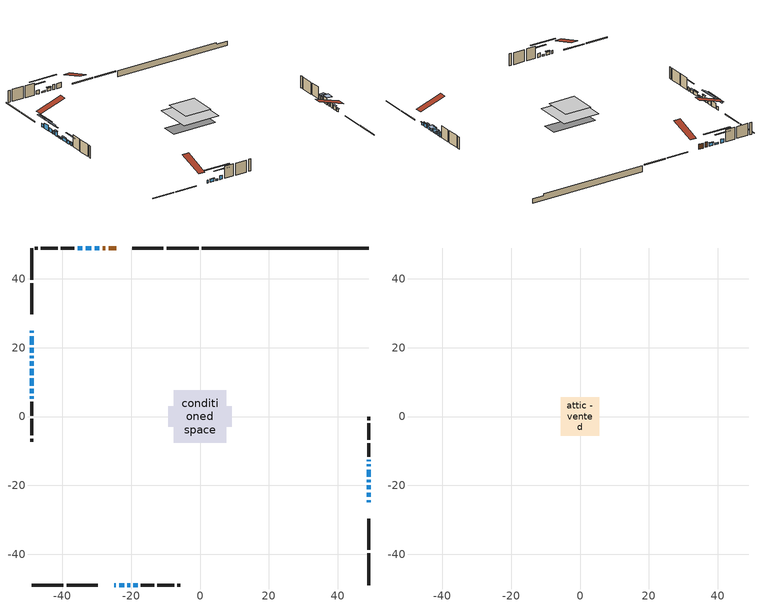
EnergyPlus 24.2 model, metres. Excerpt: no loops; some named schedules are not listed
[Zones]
conditioned space
 floor adiabatic (AdiabaticFloorConstruction): -7.69,-7.69 -7.69,7.69 7.69,7.69 7.69,-7.69 z3.05
 floor foundation (Slab1 construction): -9.16,-2.96 -9.16,2.96 9.16,2.96 9.16,-2.96 z-1.83
 wall outside (RimJoist1 construction): -0.41,48.98 -9.69,48.98 / -48.98,-48.98 -39.7,-48.98 / -48.98,48.98 -48.98,39.7 / 48.98,-48.98 48.98,-39.7 z0.61:0.91
 wall outside (RimJoist2 construction): -10.62,48.98 -19.71,48.98 / -38.77,-48.98 -29.69,-48.98 / -48.98,38.77 -48.98,29.69 / 48.98,-38.77 48.98,-29.69 z0.61:0.91
 wall outside (AdiabaticWallConstruction 1): -24.4,48.98 -26.56,48.98 / -27.48,48.98 -28.32,48.98 z0.61:2.64
 wall outside (AdiabaticWallConstruction): -24.99,-48.98 -24.43,-48.98 / -48.98,17.63 -48.98,16.92 / -23.5,-48.98 -22.08,-48.98 z0.61:1.83; -48.98,24.99 -48.98,24.28 / -29.24,48.98 -30.64,48.98 z0.61:1.88; -48.98,23.35 -48.98,20.91 z0.61:2.72; -48.98,19.99 -48.98,18.56 / -48.98,11.06 -48.98,8.93 / -34.17,48.98 -35.57,48.98 / -48.98,5.88 -48.98,5.17 z0.61:2.11; 48.98,-24.99 48.98,-24.28 z0.61:1.63; 48.98,-23.35 48.98,-22.13 z0.61:2.13; 48.98,-21.21 48.98,-19.98 / 48.98,-14.51 48.98,-13.9 z0.61:2.64; 48.98,-19.06 48.98,-18.45 z0.61:1.53; 48.98,-17.52 48.98,-15.44 z0.61:3.13; -48.98,15.99 -48.98,14.77 z0.61:2.59; -48.98,13.85 -48.98,11.99 z0.61:1.07; -48.98,8 -48.98,6.8 z0.61:1.81; -31.57,48.98 -33.25,48.98 / -21.15,-48.98 -20.31,-48.98 z0.61:1.17; 48.98,-12.97 48.98,-12.61 z0.61:2.39; -19.38,-48.98 -18.16,-48.98 z0.61:2.21
 wall outside (Wall1 construction): -36.5,48.98 -40.45,48.98 / -17.23,-48.98 -13.29,-48.98 / -48.98,4.24 -48.98,0.29 / 48.98,-11.68 48.98,-7.74 z0.61:5.49
 wall outside (Wall2 construction): -41.38,48.98 -46.23,48.98 / -12.36,-48.98 -7.51,-48.98 / -48.98,-0.64 -48.98,-5.49 / 48.98,-6.81 48.98,-1.96 z0.61:5.49
 wall outside (Wall3 construction): -47.15,48.98 -48.05,48.98 / -6.58,-48.98 -5.68,-48.98 / -48.98,-6.42 -48.98,-7.31 / 48.98,-1.03 48.98,-0.13 z0.61:5.49
 wall foundation (FoundationWall1 construction): 0.52,48.98,-1.83 0.52,48.98,0.61 44.13,48.98,0.61 44.13,48.98,-0.03 48.98,48.98,-0.03 48.98,48.98,-1.83
 window (WindowConstruction 20): -24.99,-48.98 -24.43,-48.98 z0.61:1.83
 window (WindowConstruction 6): -48.98,24.99 -48.98,24.28 z0.61:1.88
 window (WindowConstruction 7): -48.98,23.35 -48.98,20.91 z0.61:2.72
 window (WindowConstruction 8): -48.98,19.99 -48.98,18.56 z0.61:2.11
 window (WindowConstruction 9): -48.98,17.63 -48.98,16.92 z0.61:1.83
 window (WindowConstruction 10): 48.98,-24.99 48.98,-24.28 z0.61:1.62
 window (WindowConstruction 11): 48.98,-23.35 48.98,-22.13 z0.61:2.13
 window (WindowConstruction 12): 48.98,-21.2 48.98,-19.99 z0.61:2.64
 window (WindowConstruction 13): 48.98,-19.06 48.98,-18.45 z0.61:1.52
 window (WindowConstruction 14): -29.24,48.98 -30.64,48.98 z0.61:1.88
 window (WindowConstruction 15): -23.5,-48.98 -22.08,-48.98 z0.61:1.83
 window (WindowConstruction): 48.98,-17.52 48.98,-15.44 z0.61:3.12
 window (WindowConstruction 16): -48.98,15.99 -48.98,14.77 z0.61:2.59
 window (WindowConstruction 17): -48.98,13.85 -48.98,11.99 z0.61:1.07
 window (WindowConstruction 18): -48.98,11.06 -48.98,8.93 z0.61:2.11
 window (WindowConstruction 19): -48.98,8 -48.98,6.81 z0.61:1.8
 window (WindowConstruction 21): -31.57,48.98 -33.25,48.98 z0.61:1.17
 window (WindowConstruction 22): -21.15,-48.98 -20.31,-48.98 z0.61:1.17
 window (WindowConstruction 1): 48.98,-14.51 48.98,-13.9 z0.61:2.64
 window (WindowConstruction 2): 48.98,-12.97 48.98,-12.61 z0.61:2.39
 window (WindowConstruction 3): -34.17,48.98 -35.57,48.98 z0.61:2.11
 window (WindowConstruction 4): -19.38,-48.98 -18.16,-48.98 z0.61:2.21
 window (WindowConstruction 5): -48.98,5.88 -48.98,5.17 z0.61:2.11
 door (Door): -24.4,48.98 -26.56,48.98 z0.61:2.64
 door (Door 1): -27.48,48.98 -28.32,48.98 z0.61:2.64
 ceiling adiabatic (AdiabaticFloorConstruction): 7.69,-7.69 7.69,7.69 -7.69,7.69 -7.69,-7.69 z3.05
attic - vented
 floor to conditioned space (Floor1 construction Reversed): -5.53,-5.53 -5.53,5.53 5.53,5.53 5.53,-5.53 z5.49
 roof outside (Roof1 construction): -23.47,48.98,5.49 -23.47,38.22,9.07 -20.63,38.22,9.07 -20.63,48.98,5.49; -25.92,-48.98,5.49 -25.92,-38.22,9.07 -28.76,-38.22,9.07 -28.76,-48.98,5.49; -48.98,25.92,5.49 -38.22,25.92,9.07 -38.22,28.76,9.07 -48.98,28.76,5.49; 48.98,-25.92,5.49 38.22,-25.92,9.07 38.22,-28.76,9.07 48.98,-28.76,5.49
shading: -48.98,21.64 -48.98,27.63 -49.39,27.63 -49.39,21.64 z4.52; -48.98,18.27 -48.98,25.99 -49.39,25.99 -49.39,18.27 z5.36; -48.98,15.92 -48.98,22.63 -49.39,22.63 -49.39,15.92 z4.75; -48.98,14.28 -48.98,20.27 -49.39,20.27 -49.39,14.28 z4.47; 48.98,-24.08 48.98,-25.19 49.39,-25.19 49.39,-24.08 z1.83; 48.98,-21.93 48.98,-23.55 49.39,-23.55 49.39,-21.93 z2.34; 48.98,-19.78 48.98,-21.41 49.39,-21.41 49.39,-19.78 z2.84; 48.98,-18.25 48.98,-19.26 49.39,-19.26 49.39,-18.25 z1.73; -30.84,48.98 -29.04,48.98 -29.04,49.39 -30.84,49.39 z2.08; -21.88,-48.98 -23.7,-48.98 -23.7,-49.39 -21.88,-49.39 z2.03; 48.98,-15.14 48.98,-17.82 51.11,-17.82 51.11,-15.14 z3.42; -48.98,14.57 -48.98,16.19 -49.39,16.19 -49.39,14.57 z2.79; -48.98,11.79 -48.98,14.05 -49.39,14.05 -49.39,11.79 z1.27; -48.98,8.73 -48.98,11.26 -49.39,11.26 -49.39,8.73 z2.31; -48.98,6.6 -48.98,8.2 -49.39,8.2 -49.39,6.6 z2.01; -38.33,48.98 -26.49,48.98 -26.49,49.39 -38.33,49.39 z6.25; -15.23,-48.98 -26.23,-48.98 -26.23,-49.39 -15.23,-49.39 z6.25; 48.98,-13.6 48.98,-14.81 51.11,-14.81 51.11,-13.6 z2.94; 48.98,-12.31 48.98,-13.27 51.11,-13.27 51.11,-12.31 z2.69; -38.21,48.98 -31.54,48.98 -31.54,49.39 -38.21,49.39 z4.75; -15.52,-48.98 -22.02,-48.98 -22.02,-49.39 -15.52,-49.39 z4.85; -48.98,2.53 -48.98,8.52 -49.39,8.52 -49.39,2.53 z4.75
[Building]
Building 1: Terrain=Suburbs
[Site:Location]
London AP_ON: Latitude {deg}=43.03; Longitude {deg}=-81.15; Time Zone {hr}=-5; Elevation {m}=278; Keep Site Location Information=Yes
[Site:GroundTemperature:Shallow]
3.98693, 1.93205, 1.76749, 2.74264, 6.6573, 10.5537, 13.9317, 16.0716, 16.2534, 14.513, 11.2211, 7.44421
[Site:WaterMainsTemperature]
Calculation Method=Schedule; Temperature Schedule=mains temperature schedule
[Material] Roughness=Rough; Thermal Absorptance=0.9
Name | Thickness {m} | Conductivity {W/m-K} | Density {kg/m3} | Specific Heat {J/kg-K} | Solar Absorptance | Visible Absorptance
asphalt or fiberglass shingles | 0.00635 | 0.162714 | 1121.4 | 1465.45 | 0.84 | 0.84
ceiling loosefill ins | 0.254 | 0.0480833 | 16.02 | 1046.75 | 0.7 | 0.7
ceiling stud and cavity | 0.1397 | 0.151118 | 65.682 | 1177.47 | 0.7 | 0.7
concrete 4.0 in. | 0.1016 | 1.803125 | 2242.8 | 837.4 | 0.7 | 0.7
concrete 8.0 in. | 0.2032 | 1.803125 | 2242.8 | 837.4 | 0.7 | 0.7
door material | 0.04445 | 0.053851 | 512.64 | 1214.23 | 0.7 | 0.7
exterior vertical ins | 0.0460229 | 0.029427 | 32.04 | 1214.23 | 0.7 | 0.7
floor covering | 0.0127 | 0.0433444 | 54.468 | 1339.84 | 0.6 | 0.6
floor rigid ins; wall rigid ins 1 | 0.512978 | 0.029427 | 32.04 | 1214.23 | 0.7 | 0.7
floor stud and cavity | 0.1397 | 1.75129 | 37.0049 | 1207.88 | 0.7 | 0.7
furniture material conditioned space 1 | 0.1524 | 0.115458 | 640.8 | 1214.23 | 0.6 | 0.6
gypsum board | 0.0127 | 0.160291 | 801 | 837.4 | 0.6 | 0.6
gypsum board 1 | 0.0127 | 0.160291 | 801 | 837.4 | 0.7 | 0.7
osb sheathing 0.5 in. | 0.0127 | 0.115458 | 512.64 | 1214.23 | 0.7 | 0.7
osb sheathing 0.75 in. | 0.01905 | 0.115458 | 512.64 | 1214.23 | 0.7 | 0.7
osb sheathing 2.0 in. | 0.0508 | 0.115458 | 512.64 | 1214.23 | 0.7 | 0.7
rim joist rigid ins; wall rigid ins | 0.051816 | 0.029427 | 32.04 | 1214.23 | 0.7 | 0.7
rim joist stud and cavity | 0.0508 | 0.0405436 | 125.044 | 1163.47 | 0.6 | 0.6
rim joist stud and cavity 1 | 0.0508 | 0.0332151 | 125.044 | 1163.47 | 0.6 | 0.6
slab rigid ins | 0.00025908 | 0.029427 | 32.04 | 1214.23 | 0.7 | 0.7
wall stud and cavity | 0.1397 | 0.158996 | 139.0536 | 1170.24 | 0.7 | 0.7
wall stud and cavity 1 | 0.1397 | 0.209339 | 139.0536 | 1170.24 | 0.7 | 0.7
wall stud and cavity 2 | 0.1397 | 0.372494 | 139.0536 | 1170.24 | 0.7 | 0.7
wall stud and cavity 3 | 0.0889 | 0.380278 | 52.3479 | 1209.89 | 0.7 | 0.7
wall stud and cavity 4 | 0.0889 | 0.391764 | 83.0341 | 1211.67 | 0.7 | 0.7
wood siding | 0.0254 | 0.102417 | 544.68 | 1172.36 | 0.84 | 0.84
wood siding 1; wood siding 2; wood siding 3 | 0.0254 | 0.102417 | 544.68 | 1172.36 | 0.7 | 0.7
[WindowMaterial:SimpleGlazingSystem]
Name | U-Factor {W/m2-K} | Solar Heat Gain Coefficient
WindowMaterial | 2.342175 | 0.66
WindowMaterial 1 | 3.06271 | 0.54
WindowMaterial 10 | 2.52557 | 0.58
WindowMaterial 11 | 2.418828 | 0.63
WindowMaterial 12 | 2.39952 | 0.64
WindowMaterial 13 | 2.56248 | 0.57
WindowMaterial 14 | 2.42223 | 0.63
WindowMaterial 15 | 2.424506 | 0.63
WindowMaterial 16 | 2.50797 | 0.6
WindowMaterial 17 | 2.58179 | 0.56
WindowMaterial 18 | 2.376243 | 0.65
WindowMaterial 19 | 2.44324 | 0.62
WindowMaterial 2 | 3.03319 | 0.57
WindowMaterial 20 | 2.963916 | 0.62
WindowMaterial 21 | 2.58803 | 0.56
WindowMaterial 3 | 2.407472 | 0.64
WindowMaterial 4 | 2.51876 | 0.59
WindowMaterial 5 | 2.49378 | 0.6
WindowMaterial 6 | 2.5057 | 0.59
WindowMaterial 7 | 2.34331 | 0.66
WindowMaterial 8 | 2.40577 | 0.64
WindowMaterial 9 | 2.50911 | 0.59
[Construction]
AdiabaticFloorConstruction: floor stud and cavity, floor rigid ins, osb sheathing 0.75 in., floor covering
AdiabaticWallConstruction: wood siding 2, wall rigid ins 1, wall stud and cavity 3, gypsum board
AdiabaticWallConstruction 1: wood siding 3, wall rigid ins 1, wall stud and cavity 3, gypsum board
Door; Door 1: door material
Floor1 construction Reversed: gypsum board, ceiling stud and cavity, ceiling loosefill ins
FoundationWall1 construction: concrete 8.0 in., gypsum board 1
furniture construction conditioned space 1: furniture material conditioned space 1
PartitionWallConstruction: gypsum board, wall stud and cavity 4, gypsum board
RimJoist1 construction: wood siding 1, rim joist rigid ins, osb sheathing 2.0 in., rim joist stud and cavity
RimJoist2 construction: wood siding 1, osb sheathing 2.0 in., rim joist stud and cavity 1
Roof1 construction: asphalt or fiberglass shingles
Slab1 construction: slab rigid ins, concrete 4.0 in.
Wall1 construction: wood siding, wall rigid ins, osb sheathing 0.5 in., wall stud and cavity, gypsum board
Wall2 construction: wood siding, wall rigid ins, osb sheathing 0.5 in., wall stud and cavity 1, gypsum board
Wall3 construction: wood siding, wall rigid ins, osb sheathing 0.5 in., wall stud and cavity 2, gypsum board
WindowConstruction: WindowMaterial
WindowConstruction 1: WindowMaterial 1
WindowConstruction 10: WindowMaterial 10
WindowConstruction 11: WindowMaterial 11
WindowConstruction 12: WindowMaterial 12
WindowConstruction 13: WindowMaterial 13
WindowConstruction 14: WindowMaterial 14
WindowConstruction 15: WindowMaterial 15
WindowConstruction 16: WindowMaterial 16
WindowConstruction 17: WindowMaterial 17
WindowConstruction 18: WindowMaterial 18
WindowConstruction 19: WindowMaterial 19
WindowConstruction 2: WindowMaterial 2
WindowConstruction 20: WindowMaterial 20
WindowConstruction 21; WindowConstruction 22: WindowMaterial 21
WindowConstruction 3: WindowMaterial 3
WindowConstruction 4: WindowMaterial 4
WindowConstruction 5: WindowMaterial 5
WindowConstruction 6: WindowMaterial 6
WindowConstruction 7: WindowMaterial 7
WindowConstruction 8: WindowMaterial 8
WindowConstruction 9: WindowMaterial 9
[Zone] Multiplier=1; Part of Total Floor Area=Yes
Name | Volume {m3}
attic - vented | 71.1261
conditioned space | 892.4
[Space]
Name | Zone | Volume {m3}
attic - vented 1 | attic - vented | 71.1261
conditioned space 1 | conditioned space | 892.4
[ZoneInfiltration:EffectiveLeakageArea]
infil attic - vented 1: Zone or Space=attic - vented 1; Schedule=Always On Discrete; Effective Air Leakage Area {cm2}=5328.87; Stack Coefficient=0.000249492; Wind Coefficient=1.06721e-05
[ZoneMixing]
whole house fan mix: Zone or Space=attic - vented; Schedule=Always On Continuous; Design Flow Rate Calculation Method=Flow/Zone; Design Flow Rate {m3/s}=0; Source Zone or Space=conditioned space
[SurfaceProperty:ExposedFoundationPerimeter]
Slab1: Exposed Perimeter Calculation Method=TotalExposedPerimeter; Total Exposed Perimeter {m}=48.463
[InternalMass] Zone or ZoneList=conditioned space; Space or SpaceList=conditioned space 1
Name | Construction | Surface Area {m2}
furniture mass conditioned space 1 | furniture construction conditioned space 1 | 138.004
partition wall mass | PartitionWallConstruction | 345.01
[Lights]
interior lighting: Zone or ZoneList or Space or SpaceList=conditioned space 1; Schedule=interior lighting schedule; Design Level Calculation Method=LightingLevel; Lighting Level {W}=343.2; Return Air Fraction=0; Fraction Radiant=0.6; Fraction Visible=0.2; Fraction Replaceable=1
[People]
occupants: Zone or ZoneList or Space or SpaceList=conditioned space 1; Number of People Schedule=occupants schedule; Number of People Calculation Method=People; Number of People=3; Fraction Radiant=0.314171; Sensible Heat Fraction=0.56303; Activity Level Schedule=occupants activity schedule; Carbon Dioxide Generation Rate {m3/s-W}=0; Enable ASHRAE 55 Comfort Warnings=No; Mean Radiant Temperature Calculation Type=EnclosureAveraged
[ElectricEquipment] Zone or ZoneList or Space or SpaceList=conditioned space 1; Design Level Calculation Method=EquipmentLevel
Name | Schedule | Design Level {W} | Fraction Latent | Fraction Radiant | Fraction Lost
clothes dryer | clothes dryer schedule | 140.772 | 0.015 | 0.081 | 0.85
clothes washer | clothes washer schedule | 32.1985 | 0.03 | 0.162 | 0.7
cooking range | cooking range schedule | 215.147 | 0.08 | 0.432 | 0.2
dishwasher | dishwasher schedule | 66.8632 | 0.3 | 0.18 | 0.4
fridge | fridge schedule | 72.9452 | 0 | 0.6 | 0
mech vent bath fan 0 | mech vent bath fan 0 schedule | 43 | 0 | 0 | 1
mech vent bath fan 1 | mech vent bath fan 1 schedule | 43 | 0 | 0 | 1
mech vent house fan | mech vent house fan schedule | 19.9167 | 0 | 0 | 0.5
mech vent house fan cfis | mech vent house fan cfis schedule | 0 | 0 | 0 | 0
mech vent range fan 0 | mech vent range fan 0 schedule | 43 | 0 | 0 | 1
misc plug loads | misc plug loads schedule | 494.7 | 0.045 | 0.513 | 0.1
whole house fan | Always On Discrete | 0 | 0 | 0 | 1
[OtherEquipment] Zone or ZoneList or Space or SpaceList=conditioned space 1; Design Level Calculation Method=EquipmentLevel
Name | Fuel Type | Schedule | Design Level {W} | Fraction Latent | Fraction Radiant | Fraction Lost
clothes dryer 1 | Electricity | clothes dryer schedule | 0 | 0.015 | 0.081 | 0.85
cooking range 1 | Electricity | cooking range schedule | 0 | 0.08 | 0.432 | 0.2
general water use latent | None | general water use schedule | 62.594 | 1 | 0 | 0
general water use sensible | None | general water use schedule | -61.6891 | 0 | 0.6 | 0
mech vent house fan latent load | None | Always On Discrete | 0 | 1 | 0 | 0
mech vent house fan sensible load | None | Always On Discrete | 0 | 0 | 0 | 0
water heater energy adjustment1 | NaturalGas | Always On Discrete | 0.01 | 0 | 0 | 1
[ZoneInfiltration:DesignFlowRate] Zone or ZoneList or Space or SpaceList=conditioned space 1; Schedule=Always On Discrete; Design Flow Rate Calculation Method=Flow/Zone; Design Flow Rate {m3/s}=0
infil flow; natural vent flow; whole house fan flow
[Foundation:Kiva]
Foundation Kiva 1: Initial Indoor Air Temperature {C}=18; Wall Height Above Grade {m}=0.609996; Wall Depth Below Slab {m}=0.2032; Custom Block Material Name 1=exterior vertical ins; Custom Block Depth 1 {m}=2.43998; Custom Block X Position 1 {m}=0.2159; Custom Block Z Position 1 {m}=0
[Foundation:Kiva:Settings]
Soil Conductivity {W/m-K}=0.849921; Soil Density {kg/m3}=1842.3; Soil Specific Heat {J/kg-K}=418.7; Ground Solar Absorptivity=0.9; Ground Thermal Absorptivity=0.9; Ground Surface Roughness {m}=0.03; Far-Field Width {m}=40; Deep-Ground Boundary Condition=ZeroFlux; Deep-Ground Depth {m}=40; Minimum Cell Dimension {m}=0.2; Maximum Cell Growth Coefficient=3; Simulation Timestep=Timestep
[Exterior:Lights]
exterior lighting: Schedule=exterior lighting schedule; Design Level {W}=75.6
[Schedule:Constant]
Name | Hourly Value
Always On Continuous; mech vent house fan schedule; mech vent house fan cfis schedule; Always On Discrete | 1
occupants activity schedule | 117.228
fridge schedule | 0
[Schedule:Week:Daily]
interior lighting schedule Week Rule - Jan1-Jan27: interior lighting schedule day, interior lighting schedule day, interior lighting schedule day, interior lighting schedule day, interior lighting schedule day, interior lighting schedule day, interior lighting schedule day, interior lighting schedule default day, interior lighting schedule default day, interior lighting schedule default day, interior lighting schedule default day, interior lighting schedule default day
interior lighting schedule Week Rule - Jan28-Feb3: interior lighting schedule day, interior lighting schedule day, interior lighting schedule day, interior lighting schedule day, interior lighting schedule day 1, interior lighting schedule day 1, interior lighting schedule day 1, interior lighting schedule default day, interior lighting schedule default day, interior lighting schedule default day, interior lighting schedule default day, interior lighting schedule default day
interior lighting schedule Week Rule - Feb4-Feb24: interior lighting schedule day 1, interior lighting schedule day 1, interior lighting schedule day 1, interior lighting schedule day 1, interior lighting schedule day 1, interior lighting schedule day 1, interior lighting schedule day 1, interior lighting schedule default day, interior lighting schedule default day, interior lighting schedule default day, interior lighting schedule default day, interior lighting schedule default day
interior lighting schedule Week Rule - Feb25-Mar3: interior lighting schedule day 1, interior lighting schedule day 1, interior lighting schedule day 1, interior lighting schedule day 1, interior lighting schedule day 2, interior lighting schedule day 2, interior lighting schedule day 2, interior lighting schedule default day, interior lighting schedule default day, interior lighting schedule default day, interior lighting schedule default day, interior lighting schedule default day
interior lighting schedule Week Rule - Mar4-Mar31: interior lighting schedule day 2, interior lighting schedule day 2, interior lighting schedule day 2, interior lighting schedule day 2, interior lighting schedule day 2, interior lighting schedule day 2, interior lighting schedule day 2, interior lighting schedule default day, interior lighting schedule default day, interior lighting schedule default day, interior lighting schedule default day, interior lighting schedule default day
interior lighting schedule Week Rule - Apr1-Apr28: interior lighting schedule day 3, interior lighting schedule day 3, interior lighting schedule day 3, interior lighting schedule day 3, interior lighting schedule day 3, interior lighting schedule day 3, interior lighting schedule day 3, interior lighting schedule default day, interior lighting schedule default day, interior lighting schedule default day, interior lighting schedule default day, interior lighting schedule default day
interior lighting schedule Week Rule - Apr29-May5: interior lighting schedule day 3, interior lighting schedule day 3, interior lighting schedule day 4, interior lighting schedule day 4, interior lighting schedule day 4, interior lighting schedule day 4, interior lighting schedule day 4, interior lighting schedule default day, interior lighting schedule default day, interior lighting schedule default day, interior lighting schedule default day, interior lighting schedule default day
interior lighting schedule Week Rule - May6-May26: interior lighting schedule day 4, interior lighting schedule day 4, interior lighting schedule day 4, interior lighting schedule day 4, interior lighting schedule day 4, interior lighting schedule day 4, interior lighting schedule day 4, interior lighting schedule default day, interior lighting schedule default day, interior lighting schedule default day, interior lighting schedule default day, interior lighting schedule default day
interior lighting schedule Week Rule - May27-Jun2: interior lighting schedule day 4, interior lighting schedule day 4, interior lighting schedule day 4, interior lighting schedule day 4, interior lighting schedule day 4, interior lighting schedule day 5, interior lighting schedule day 5, interior lighting schedule default day, interior lighting schedule default day, interior lighting schedule default day, interior lighting schedule default day, interior lighting schedule default day
interior lighting schedule Week Rule - Jun3-Jun30: interior lighting schedule day 5, interior lighting schedule day 5, interior lighting schedule day 5, interior lighting schedule day 5, interior lighting schedule day 5, interior lighting schedule day 5, interior lighting schedule day 5, interior lighting schedule default day, interior lighting schedule default day, interior lighting schedule default day, interior lighting schedule default day, interior lighting schedule default day
interior lighting schedule Week Rule - Jul1-Jul28: interior lighting schedule day 6, interior lighting schedule day 6, interior lighting schedule day 6, interior lighting schedule day 6, interior lighting schedule day 6, interior lighting schedule day 6, interior lighting schedule day 6, interior lighting schedule default day, interior lighting schedule default day, interior lighting schedule default day, interior lighting schedule default day, interior lighting schedule default day
interior lighting schedule Week Rule - Jul29-Aug4: interior lighting schedule day 6, interior lighting schedule day 6, interior lighting schedule day 6, interior lighting schedule day 7, interior lighting schedule day 7, interior lighting schedule day 7, interior lighting schedule day 7, interior lighting schedule default day, interior lighting schedule default day, interior lighting schedule default day, interior lighting schedule default day, interior lighting schedule default day
interior lighting schedule Week Rule - Aug5-Aug25: interior lighting schedule day 7, interior lighting schedule day 7, interior lighting schedule day 7, interior lighting schedule day 7, interior lighting schedule day 7, interior lighting schedule day 7, interior lighting schedule day 7, interior lighting schedule default day, interior lighting schedule default day, interior lighting schedule default day, interior lighting schedule default day, interior lighting schedule default day
interior lighting schedule Week Rule - Aug26-Sep1: interior lighting schedule day 7, interior lighting schedule day 7, interior lighting schedule day 7, interior lighting schedule day 7, interior lighting schedule day 7, interior lighting schedule day 7, interior lighting schedule day 8, interior lighting schedule default day, interior lighting schedule default day, interior lighting schedule default day, interior lighting schedule default day, interior lighting schedule default day
interior lighting schedule Week Rule - Sep2-Sep29: interior lighting schedule day 8, interior lighting schedule day 8, interior lighting schedule day 8, interior lighting schedule day 8, interior lighting schedule day 8, interior lighting schedule day 8, interior lighting schedule day 8, interior lighting schedule default day, interior lighting schedule default day, interior lighting schedule default day, interior lighting schedule default day, interior lighting schedule default day
interior lighting schedule Week Rule - Sep30-Oct6: interior lighting schedule day 8, interior lighting schedule day 9, interior lighting schedule day 9, interior lighting schedule day 9, interior lighting schedule day 9, interior lighting schedule day 9, interior lighting schedule day 9, interior lighting schedule default day, interior lighting schedule default day, interior lighting schedule default day, interior lighting schedule default day, interior lighting schedule default day
interior lighting schedule Week Rule - Oct7-Oct27: interior lighting schedule day 9, interior lighting schedule day 9, interior lighting schedule day 9, interior lighting schedule day 9, interior lighting schedule day 9, interior lighting schedule day 9, interior lighting schedule day 9, interior lighting schedule default day, interior lighting schedule default day, interior lighting schedule default day, interior lighting schedule default day, interior lighting schedule default day
interior lighting schedule Week Rule - Oct28-Nov3: interior lighting schedule day 9, interior lighting schedule day 9, interior lighting schedule day 9, interior lighting schedule day 9, interior lighting schedule day 10, interior lighting schedule day 10, interior lighting schedule day 10, interior lighting schedule default day, interior lighting schedule default day, interior lighting schedule default day, interior lighting schedule default day, interior lighting schedule default day
interior lighting schedule Week Rule - Nov4-Nov24: interior lighting schedule day 10, interior lighting schedule day 10, interior lighting schedule day 10, interior lighting schedule day 10, interior lighting schedule day 10, interior lighting schedule day 10, interior lighting schedule day 10, interior lighting schedule default day, interior lighting schedule default day, interior lighting schedule default day, interior lighting schedule default day, interior lighting schedule default day
interior lighting schedule Week Rule - Nov25-Dec1: interior lighting schedule day 10, interior lighting schedule day 10, interior lighting schedule day 10, interior lighting schedule day 10, interior lighting schedule day 10, interior lighting schedule day 10, interior lighting schedule day 11, interior lighting schedule default day, interior lighting schedule default day, interior lighting schedule default day, interior lighting schedule default day, interior lighting schedule default day
interior lighting schedule Week Rule - Dec2-Dec31: interior lighting schedule day 11, interior lighting schedule day 11, interior lighting schedule day 11, interior lighting schedule day 11, interior lighting schedule day 11, interior lighting schedule day 11, interior lighting schedule day 11, interior lighting schedule default day, interior lighting schedule default day, interior lighting schedule default day, interior lighting schedule default day, interior lighting schedule default day
occupants schedule Week Rule - Jan1-Dec31: occupants schedule day, occupants schedule day, occupants schedule day, occupants schedule day, occupants schedule day, occupants schedule day, occupants schedule day, occupants schedule default day, occupants schedule default day, occupants schedule default day, occupants schedule default day, occupants schedule default day
clothes dryer schedule Week Rule - Jan1-Dec31: clothes dryer schedule day, clothes dryer schedule day, clothes dryer schedule day, clothes dryer schedule day, clothes dryer schedule day, clothes dryer schedule day, clothes dryer schedule day, clothes dryer schedule default day, clothes dryer schedule default day, clothes dryer schedule default day, clothes dryer schedule default day, clothes dryer schedule default day
clothes washer schedule Week Rule - Jan1-Dec31: clothes washer schedule day, clothes washer schedule day, clothes washer schedule day, clothes washer schedule day, clothes washer schedule day, clothes washer schedule day, clothes washer schedule day, clothes washer schedule default day, clothes washer schedule default day, clothes washer schedule default day, clothes washer schedule default day, clothes washer schedule default day
cooking range schedule Week Rule - Jan1-Dec31: cooking range schedule day, cooking range schedule day, cooking range schedule day, cooking range schedule day, cooking range schedule day, cooking range schedule day, cooking range schedule day, cooking range schedule default day, cooking range schedule default day, cooking range schedule default day, cooking range schedule default day, cooking range schedule default day
dishwasher schedule Week Rule - Jan1-Dec31: dishwasher schedule day, dishwasher schedule day, dishwasher schedule day, dishwasher schedule day, dishwasher schedule day, dishwasher schedule day, dishwasher schedule day, dishwasher schedule default day, dishwasher schedule default day, dishwasher schedule default day, dishwasher schedule default day, dishwasher schedule default day
mech vent bath fan 0 schedule Week Rule - Jan1-Dec31: mech vent bath fan 0 schedule day, mech vent bath fan 0 schedule day, mech vent bath fan 0 schedule day, mech vent bath fan 0 schedule day, mech vent bath fan 0 schedule day, mech vent bath fan 0 schedule day, mech vent bath fan 0 schedule day, mech vent bath fan 0 schedule default day, mech vent bath fan 0 schedule default day, mech vent bath fan 0 schedule default day, mech vent bath fan 0 schedule default day, mech vent bath fan 0 schedule default day
mech vent bath fan 1 schedule Week Rule - Jan1-Dec31: mech vent bath fan 1 schedule day, mech vent bath fan 1 schedule day, mech vent bath fan 1 schedule day, mech vent bath fan 1 schedule day, mech vent bath fan 1 schedule day, mech vent bath fan 1 schedule day, mech vent bath fan 1 schedule day, mech vent bath fan 1 schedule default day, mech vent bath fan 1 schedule default day, mech vent bath fan 1 schedule default day, mech vent bath fan 1 schedule default day, mech vent bath fan 1 schedule default day
mech vent range fan 0 schedule Week Rule - Jan1-Dec31: mech vent range fan 0 schedule day, mech vent range fan 0 schedule day, mech vent range fan 0 schedule day, mech vent range fan 0 schedule day, mech vent range fan 0 schedule day, mech vent range fan 0 schedule day, mech vent range fan 0 schedule day, mech vent range fan 0 schedule default day, mech vent range fan 0 schedule default day, mech vent range fan 0 schedule default day, mech vent range fan 0 schedule default day, mech vent range fan 0 schedule default day
misc plug loads schedule Week Rule - Jan1-Dec31: misc plug loads schedule day, misc plug loads schedule day, misc plug loads schedule day, misc plug loads schedule day, misc plug loads schedule day, misc plug loads schedule day, misc plug loads schedule day, misc plug loads schedule default day, misc plug loads schedule default day, misc plug loads schedule default day, misc plug loads schedule default day, misc plug loads schedule default day
general water use schedule Week Rule - Jan1-Dec31: general water use schedule day, general water use schedule day, general water use schedule day, general water use schedule day, general water use schedule day, general water use schedule day, general water use schedule day, general water use schedule default day, general water use schedule default day, general water use schedule default day, general water use schedule default day, general water use schedule default day
exterior lighting schedule Week Rule - Jan1-Jan27: exterior lighting schedule day, exterior lighting schedule day, exterior lighting schedule day, exterior lighting schedule day, exterior lighting schedule day, exterior lighting schedule day, exterior lighting schedule day, exterior lighting schedule default day, exterior lighting schedule default day, exterior lighting schedule default day, exterior lighting schedule default day, exterior lighting schedule default day
exterior lighting schedule Week Rule - Jan28-Feb3: exterior lighting schedule day, exterior lighting schedule day, exterior lighting schedule day, exterior lighting schedule day, exterior lighting schedule day 1, exterior lighting schedule day 1, exterior lighting schedule day 1, exterior lighting schedule default day, exterior lighting schedule default day, exterior lighting schedule default day, exterior lighting schedule default day, exterior lighting schedule default day
exterior lighting schedule Week Rule - Feb4-Feb24: exterior lighting schedule day 1, exterior lighting schedule day 1, exterior lighting schedule day 1, exterior lighting schedule day 1, exterior lighting schedule day 1, exterior lighting schedule day 1, exterior lighting schedule day 1, exterior lighting schedule default day, exterior lighting schedule default day, exterior lighting schedule default day, exterior lighting schedule default day, exterior lighting schedule default day
exterior lighting schedule Week Rule - Feb25-Mar3: exterior lighting schedule day 1, exterior lighting schedule day 1, exterior lighting schedule day 1, exterior lighting schedule day 1, exterior lighting schedule day 2, exterior lighting schedule day 2, exterior lighting schedule day 2, exterior lighting schedule default day, exterior lighting schedule default day, exterior lighting schedule default day, exterior lighting schedule default day, exterior lighting schedule default day
exterior lighting schedule Week Rule - Mar4-Mar31: exterior lighting schedule day 2, exterior lighting schedule day 2, exterior lighting schedule day 2, exterior lighting schedule day 2, exterior lighting schedule day 2, exterior lighting schedule day 2, exterior lighting schedule day 2, exterior lighting schedule default day, exterior lighting schedule default day, exterior lighting schedule default day, exterior lighting schedule default day, exterior lighting schedule default day
[Schedule:Year]
interior lighting schedule: interior lighting schedule Week Rule - Jan1-Jan27, 1, 1, 1, 27, interior lighting schedule Week Rule - Jan28-Feb3, 1, 28, 2, 3, interior lighting schedule Week Rule - Feb4-Feb24, 2, 4, 2, 24, interior lighting schedule Week Rule - Feb25-Mar3, 2, 25, 3, 3, interior lighting schedule Week Rule - Mar4-Mar31, 3, 4, 3, 31, interior lighting schedule Week Rule - Apr1-Apr28, 4, 1, 4, 28, interior lighting schedule Week Rule - Apr29-May5, 4, 29, 5, 5, interior lighting schedule Week Rule - May6-May26, 5, 6, 5, 26, interior lighting schedule Week Rule - May27-Jun2, 5, 27, 6, 2, interior lighting schedule Week Rule - Jun3-Jun30, 6, 3, 6, 30, interior lighting schedule Week Rule - Jul1-Jul28, 7, 1, 7, 28, interior lighting schedule Week Rule - Jul29-Aug4, 7, 29, 8, 4, interior lighting schedule Week Rule - Aug5-Aug25, 8, 5, 8, 25, interior lighting schedule Week Rule - Aug26-Sep1, 8, 26, 9, 1, interior lighting schedule Week Rule - Sep2-Sep29, 9, 2, 9, 29, interior lighting schedule Week Rule - Sep30-Oct6, 9, 30, 10, 6, interior lighting schedule Week Rule - Oct7-Oct27, 10, 7, 10, 27, interior lighting schedule Week Rule - Oct28-Nov3, 10, 28, 11, 3, interior lighting schedule Week Rule - Nov4-Nov24, 11, 4, 11, 24, interior lighting schedule Week Rule - Nov25-Dec1, 11, 25, 12, 1, interior lighting schedule Week Rule - Dec2-Dec31, 12, 2, 12, 31
occupants schedule: occupants schedule Week Rule - Jan1-Dec31, 1, 1, 12, 31
clothes dryer schedule: clothes dryer schedule Week Rule - Jan1-Dec31, 1, 1, 12, 31
clothes washer schedule: clothes washer schedule Week Rule - Jan1-Dec31, 1, 1, 12, 31
cooking range schedule: cooking range schedule Week Rule - Jan1-Dec31, 1, 1, 12, 31
dishwasher schedule: dishwasher schedule Week Rule - Jan1-Dec31, 1, 1, 12, 31
mech vent bath fan 0 schedule: mech vent bath fan 0 schedule Week Rule - Jan1-Dec31, 1, 1, 12, 31
mech vent bath fan 1 schedule: mech vent bath fan 1 schedule Week Rule - Jan1-Dec31, 1, 1, 12, 31
mech vent range fan 0 schedule: mech vent range fan 0 schedule Week Rule - Jan1-Dec31, 1, 1, 12, 31
misc plug loads schedule: misc plug loads schedule Week Rule - Jan1-Dec31, 1, 1, 12, 31
general water use schedule: general water use schedule Week Rule - Jan1-Dec31, 1, 1, 12, 31
exterior lighting schedule: exterior lighting schedule Week Rule - Jan1-Jan27, 1, 1, 1, 27, exterior lighting schedule Week Rule - Jan28-Feb3, 1, 28, 2, 3, exterior lighting schedule Week Rule - Feb4-Feb24, 2, 4, 2, 24, exterior lighting schedule Week Rule - Feb25-Mar3, 2, 25, 3, 3, exterior lighting schedule Week Rule - Mar4-Mar31, 3, 4, 3, 31, exterior lighting schedule Week Rule - Apr1-Apr28, 4, 1, 4, 28, exterior lighting schedule Week Rule - Apr29-May5, 4, 29, 5, 5, exterior lighting schedule Week Rule - May6-May26, 5, 6, 5, 26, exterior lighting schedule Week Rule - May27-Jun2, 5, 27, 6, 2, exterior lighting schedule Week Rule - Jun3-Jun30, 6, 3, 6, 30, exterior lighting schedule Week Rule - Jul1-Jul28, 7, 1, 7, 28, exterior lighting schedule Week Rule - Jul29-Aug4, 7, 29, 8, 4, exterior lighting schedule Week Rule - Aug5-Aug25, 8, 5, 8, 25, exterior lighting schedule Week Rule - Aug26-Sep1, 8, 26, 9, 1, exterior lighting schedule Week Rule - Sep2-Sep29, 9, 2, 9, 29, exterior lighting schedule Week Rule - Sep30-Oct6, 9, 30, 10, 6, exterior lighting schedule Week Rule - Oct7-Oct27, 10, 7, 10, 27, exterior lighting schedule Week Rule - Oct28-Nov3, 10, 28, 11, 3, exterior lighting schedule Week Rule - Nov4-Nov24, 11, 4, 11, 24, exterior lighting schedule Week Rule - Nov25-Dec1, 11, 25, 12, 1, exterior lighting schedule Week Rule - Dec2-Dec31, 12, 2, 12, 31
[Schedule:Compact]
mains temperature schedule: Through: 01/01, For: AllDays, Until: 24:00, 7.96722, Through: 01/02, For: AllDays, Until: 24:00, 7.89722, Through: 01/03, For: AllDays, Until: 24:00, 7.82778, Through: 01/04, For: AllDays, Until: 24:00, 7.76, Through: 01/05, For: AllDays, Until: 24:00, 7.69333, Through: 01/06, For: AllDays, Until: 24:00, 7.62778, Through: 01/07, For: AllDays, Until: 24:00, 7.56389, Through: 01/08, For: AllDays, Until: 24:00, 7.50167, Through: 01/09, For: AllDays, Until: 24:00, 7.44056, Through: 01/10, For: AllDays, Until: 24:00, 7.38056, Through: 01/11, For: AllDays, Until: 24:00, 7.32222, Through: 01/12, For: AllDays, Until: 24:00, 7.26556, Through: 01/13, For: AllDays, Until: 24:00, 7.21, Through: 01/14, For: AllDays, Until: 24:00, 7.15556, Through: 01/15, For: AllDays, Until: 24:00, 7.10333, Through: 01/16, For: AllDays, Until: 24:00, 7.05222, Through: 01/17, For: AllDays, Until: 24:00, 7.00278, Through: 01/18, For: AllDays, Until: 24:00, 6.955, Through: 01/19, For: AllDays, Until: 24:00, 6.90833, Through: 01/20, For: AllDays, Until: 24:00, 6.86389, Through: 01/21, For: AllDays, Until: 24:00, 6.82056, Through: 01/22, For: AllDays, Until: 24:00, 6.77889, Through: 01/23, For: AllDays, Until: 24:00, 6.73889, Through: 01/24, For: AllDays, Until: 24:00, 6.7, Through: 01/25, For: AllDays, Until: 24:00, 6.66333, Through: 01/26, For: AllDays, Until: 24:00, 6.62833, Through: 01/27, For: AllDays, Until: 24:00, 6.59444, Through: 01/28, For: AllDays, Until: 24:00, 6.56278, Through: 01/29, For: AllDays, Until: 24:00, 6.53222, Through: 01/30, For: AllDays, Until: 24:00, 6.50389, Through: 01/31, For: AllDays, Until: 24:00, 6.47722, Through: 02/01, For: AllDays, Until: 24:00, 6.45167, Through: 02/02, For: AllDays, Until: 24:00, 6.42833, Through: 02/03, For: AllDays, Until: 24:00, 6.40667, Through: 02/04, For: AllDays, Until: 24:00, 6.38611, Through: 02/05, For: AllDays, Until: 24:00, 6.36778, Through: 02/06, For: AllDays, Until: 24:00, 6.35111, Through: 02/07, For: AllDays, Until: 24:00, 6.33611, Through: 02/08, For: AllDays, Until: 24:00, 6.32333, Through: 02/09, For: AllDays, Until: 24:00, 6.31167, Through: 02/10, For: AllDays, Until: 24:00, 6.30222, Through: 02/11, For: AllDays, Until: 24:00, 6.29389, Through: 02/12, For: AllDays, Until: 24:00, 6.28778, Through: 02/13, For: AllDays, Until: 24:00, 6.28333, Through: 02/14, For: AllDays, Until: 24:00, 6.28056, Through: 02/15, For: AllDays, Until: 24:00, 6.27944, Through: 02/16, For: AllDays, Until: 24:00, 6.28, Through: 02/17, For: AllDays, Until: 24:00, 6.28278, Through: 02/18, For: AllDays, Until: 24:00, 6.28722, Through: 02/19, For: AllDays, Until: 24:00, 6.29278, Through: 02/20, For: AllDays, Until: 24:00, 6.30056, Through: 02/21, For: AllDays, Until: 24:00, 6.31, Through: 02/22, For: AllDays, Until: 24:00, 6.32111, Through: 02/23, For: AllDays, Until: 24:00, 6.33444, Through: 02/24, For: AllDays, Until: 24:00, 6.34889, Through: 02/25, For: AllDays, Until: 24:00, 6.36556, Through: 02/26, For: AllDays, Until: 24:00, 6.38333, Through: 02/27, For: AllDays, Until: 24:00, 6.40333, Through: 02/28, For: AllDays, Until: 24:00, 6.425, Through: 03/01, For: AllDays, Until: 24:00, 6.44833, Through: 03/02, For: AllDays, Until: 24:00, 6.47278, Through: 03/03, For: AllDays, Until: 24:00, 6.49944, Through: 03/04, For: AllDays, Until: 24:00, 6.52778, Through: 03/05, For: AllDays, Until: 24:00, 6.55778, Through: 03/06, For: AllDays, Until: 24:00, 6.58944, Through: 03/07, For: AllDays, Until: 24:00, 6.62278, Through: 03/08, For: AllDays, Until: 24:00, 6.65778, Through: 03/09, For: AllDays, Until: 24:00, 6.69444, Through: 03/10, For: AllDays, Until: 24:00, 6.73278, Through: 03/11, For: AllDays, Until: 24:00, 6.77278, Through: 03/12, For: AllDays, Until: 24:00, 6.81389, Through: 03/13, For: AllDays, Until: 24:00, 6.85722, Through: 03/14, For: AllDays, Until: 24:00, 6.90167, Through: 03/15, For: AllDays, Until: 24:00, 6.94778, Through: 03/16, For: AllDays, Until: 24:00, 6.99556, Through: 03/17, For: AllDays, Until: 24:00, 7.045, Through: 03/18, For: AllDays, Until: 24:00, 7.09556, Through: 03/19, For: AllDays, Until: 24:00, 7.14778, Through: 03/20, For: AllDays, Until: 24:00, 7.20167, Through: 03/21, For: AllDays, Until: 24:00, 7.25667, Through: 03/22, For: AllDays, Until: 24:00, 7.31333, Through: 03/23, For: AllDays, Until: 24:00, 7.37167, Through: 03/24, For: AllDays, Until: 24:00, 7.43111, Through: 03/25, For: AllDays, Until: 24:00, 7.49222, Through: 03/26, For: AllDays, Until: 24:00, 7.55444, Through: 03/27, For: AllDays, Until: 24:00, 7.61833, Through: 03/28, For: AllDays, Until: 24:00, 7.68333, Through: 03/29, For: AllDays, Until: 24:00, 7.74944, Through: 03/30, For: AllDays, Until: 24:00, 7.81722, Through: 03/31, For: AllDays, Until: 24:00, 7.88667, Through: 04/01, For: AllDays, Until: 24:00, 7.95667, Through: 04/02, For: AllDays, Until: 24:00, 8.02833, Through: 04/03, For: AllDays, Until: 24:00, 8.10111, Through: 04/04, For: AllDays, Until: 24:00, 8.175, Through: 04/05, For: AllDays, Until: 24:00, 8.25, Through: 04/06, For: AllDays, Until: 24:00, 8.32667, Through: 04/07, For: AllDays, Until: 24:00, 8.40389, Through: 04/08, For: AllDays, Until: 24:00, 8.48278, Through: 04/09, For: AllDays, Until: 24:00, 8.56222, Through: 04/10, For: AllDays, Until: 24:00, 8.64278, Through: 04/11, For: AllDays, Until: 24:00, 8.725, Through: 04/12, For: AllDays, Until: 24:00, 8.80778, Through: 04/13, For: AllDays, Until: 24:00, 8.89167, Through: 04/14, For: AllDays, Until: 24:00, 8.97611, Through: 04/15, For: AllDays, Until: 24:00, 9.06167, Through: 04/16, For: AllDays, Until: 24:00, 9.14833, Through: 04/17, For: AllDays, Until: 24:00, 9.23611, Through: 04/18, For: AllDays, Until: 24:00, 9.32444, Through: 04/19, For: AllDays, Until: 24:00, 9.41389, Through: 04/20, For: AllDays, Until: 24:00, 9.50389, Through: 04/21, For: AllDays, Until: 24:00, 9.595, Through: 04/22, For: AllDays, Until: 24:00, 9.68667, Through: 04/23, For: AllDays, Until: 24:00, 9.77889, Through: 04/24, For: AllDays, Until: 24:00, 9.87222, Through: 04/25, For: AllDays, Until: 24:00, 9.96556, Through: 04/26, For: AllDays, Until: 24:00, 10.06, Through: 04/27, For: AllDays, Until: 24:00, 10.1556, Through: 04/28, For: AllDays, Until: 24:00, 10.2511, Through: 04/29, For: AllDays, Until: 24:00, 10.3472, Through: 04/30, For: AllDays, Until: 24:00, 10.4439, Through: 05/01, For: AllDays, Until: 24:00, 10.5411, Through: 05/02, For: AllDays, Until: 24:00, 10.6389, Through: 05/03, For: AllDays, Until: 24:00, 10.7372, Through: 05/04, For: AllDays, Until: 24:00, 10.8361, Through: 05/05, For: AllDays, Until: 24:00, 10.935, Through: 05/06, For: AllDays, Until: 24:00, 11.0344, Through: 05/07, For: AllDays, Until: 24:00, 11.1344, Through: 05/08, For: AllDays, Until: 24:00, 11.2344, Through: 05/09, For: AllDays, Until: 24:00, 11.335, Through: 05/10, For: AllDays, Until: 24:00, 11.4356, Through: 05/11, For: AllDays, Until: 24:00, 11.5361, Through: 05/12, For: AllDays, Until: 24:00, 11.6372, Through: 05/13, For: AllDays, Until: 24:00, 11.7383, Through: 05/14, For: AllDays, Until: 24:00, 11.84, Through: 05/15, For: AllDays, Until: 24:00, 11.9411, Through: 05/16, For: AllDays, Until: 24:00, 12.0428, Through: 05/17, For: AllDays, Until: 24:00, 12.1444, Through: 05/18, For: AllDays, Until: 24:00, 12.2456, Through: 05/19, For: AllDays, Until: 24:00, 12.3472, Through: 05/20, For: AllDays, Until: 24:00, 12.4489, Through: 05/21, For: AllDays, Until: 24:00, 12.55, Through: 05/22, For: AllDays, Until: 24:00, 12.6517, Through: 05/23, For: AllDays, Until: 24:00, 12.7528, Through: 05/24, For: AllDays, Until: 24:00, 12.8533, Through: 05/25, For: AllDays, Until: 24:00, 12.9544, Through: 05/26, For: AllDays, Until: 24:00, 13.055, Through: 05/27, For: AllDays, Until: 24:00, 13.155, Through: 05/28, For: AllDays, Until: 24:00, 13.255, Through: 05/29, For: AllDays, Until: 24:00, 13.355, Through: 05/30, For: AllDays, Until: 24:00, 13.4539, Through: 05/31, For: AllDays, Until: 24:00, 13.5533, Through: 06/01, For: AllDays, Until: 24:00, 13.6517, Through: 06/02, For: AllDays, Until: 24:00, 13.75, Through: 06/03, For: AllDays, Until: 24:00, 13.8472, Through: 06/04, For: AllDays, Until: 24:00, 13.9444, Through: 06/05, For: AllDays, Until: 24:00, 14.0411, Through: 06/06, For: AllDays, Until: 24:00, 14.1372, Through: 06/07, For: AllDays, Until: 24:00, 14.2328, Through: 06/08, For: AllDays, Until: 24:00, 14.3278, Through: 06/09, For: AllDays, Until: 24:00, 14.4217, Through: 06/10, For: AllDays, Until: 24:00, 14.5156, Through: 06/11, For: AllDays, Until: 24:00, 14.6083, Through: 06/12, For: AllDays, Until: 24:00, 14.7006, Through: 06/13, For: AllDays, Until: 24:00, 14.7922, Through: 06/14, For: AllDays, Until: 24:00, 14.8828, Through: 06/15, For: AllDays, Until: 24:00, 14.9728, Through: 06/16, For: AllDays, Until: 24:00, 15.0617, Through: 06/17, For: AllDays, Until: 24:00, 15.15, Through: 06/18, For: AllDays, Until: 24:00, 15.2372, Through: 06/19, For: AllDays, Until: 24:00, 15.3233, Through: 06/20, For: AllDays, Until: 24:00, 15.4089, Through: 06/21, For: AllDays, Until: 24:00, 15.4933, Through: 06/22, For: AllDays, Until: 24:00, 15.5772, Through: 06/23, For: AllDays, Until: 24:00, 15.6594, Through: 06/24, For: AllDays, Until: 24:00, 15.7411, Through: 06/25, For: AllDays, Until: 24:00, 15.8217, Through: 06/26, For: AllDays, Until: 24:00, 15.9006, Through: 06/27, For: AllDays, Until: 24:00, 15.9789, Through: 06/28, For: AllDays, Until: 24:00, 16.0561, Through: 06/29, For: AllDays, Until: 24:00, 16.1322, Through: 06/30, For: AllDays, Until: 24:00, 16.2072, Through: 07/01, For: AllDays, Until: 24:00, 16.2806, Through: 07/02, For: AllDays, Until: 24:00, 16.3528, Through: 07/03, For: AllDays, Until: 24:00, 16.4244, Through: 07/04, For: AllDays, Until: 24:00, 16.4939, Through: 07/05, For: AllDays, Until: 24:00, 16.5628, Through: 07/06, For: AllDays, Until: 24:00, 16.63, Through: 07/07, For: AllDays, Until: 24:00, 16.6961, Through: 07/08, For: AllDays, Until: 24:00, 16.7606, Through: 07/09, For: AllDays, Until: 24:00, 16.8239, Through: 07/10, For: AllDays, Until: 24:00, 16.8861, Through: 07/11, For: AllDays, Until: 24:00, 16.9467, Through: 07/12, For: AllDays, Until: 24:00, 17.0056, Through: 07/13, For: AllDays, Until: 24:00, 17.0633, Through: 07/14, For: AllDays, Until: 24:00, 17.12, Through: 07/15, For: AllDays, Until: 24:00, 17.1744, Through: 07/16, For: AllDays, Until: 24:00, 17.2278, Through: 07/17, For: AllDays, Until: 24:00, 17.28, Through: 07/18, For: AllDays, Until: 24:00, 17.33, Through: 07/19, For: AllDays, Until: 24:00, 17.3789, Through: 07/20, For: AllDays, Until: 24:00, 17.4261, Through: 07/21, For: AllDays, Until: 24:00, 17.4717, Through: 07/22, For: AllDays, Until: 24:00, 17.5161, Through: 07/23, For: AllDays, Until: 24:00, 17.5583, Through: 07/24, For: AllDays, Until: 24:00, 17.5994, Through: 07/25, For: AllDays, Until: 24:00, 17.6389, Through: 07/26, For: AllDays, Until: 24:00, 17.6767, Through: 07/27, For: AllDays, Until: 24:00, 17.7128, Through: 07/28, For: AllDays, Until: 24:00, 17.7472, Through: 07/29, For: AllDays, Until: 24:00, 17.78, Through: 07/30, For: AllDays, Until: 24:00, 17.8111, Through: 07/31, For: AllDays, Until: 24:00, 17.8406, Through: 08/01, For: AllDays, Until: 24:00, 17.8683, Through: 08/02, For: AllDays, Until: 24:00, 17.8944, Through: 08/03, For: AllDays, Until: 24:00, 17.9189, Through: 08/04, For: AllDays, Until: 24:00, 17.9417, Through: 08/05, For: AllDays, Until: 24:00, 17.9628, Through: 08/06, For: AllDays, Until: 24:00, 17.9822, Through: 08/07, For: AllDays, Until: 24:00, 18, Through: 08/08, For: AllDays, Until: 24:00, 18.0156, Through: 08/09, For: AllDays, Until: 24:00, 18.03, Through: 08/10, For: AllDays, Until: 24:00, 18.0422, Through: 08/11, For: AllDays, Until: 24:00, 18.0533, Through: 08/12, For: AllDays, Until: 24:00, 18.0622, Through: 08/13, For: AllDays, Until: 24:00, 18.0694, Through: 08/14, For: AllDays, Until: 24:00, 18.0744, Through: 08/15, For: AllDays, Until: 24:00, 18.0783, Through: 08/16, For: AllDays, Until: 24:00, 18.0806, Through: 08/17, For: AllDays, Until: 24:00, 18.0806, Through: 08/18, For: AllDays, Until: 24:00, 18.0789, Through: 08/19, For: AllDays, Until: 24:00, 18.0761, Through: 08/20, For: AllDays, Until: 24:00, 18.0711, Through: 08/21, For: AllDays, Until: 24:00, 18.0639, Through: 08/22, For: AllDays, Until: 24:00, 18.0556, Through: 08/23, For: AllDays, Until: 24:00, 18.0456, Through: 08/24, For: AllDays, Until: 24:00, 18.0333, Through: 08/25, For: AllDays, Until: 24:00, 18.0194, Through: 08/26, For: AllDays, Until: 24:00, 18.0044, Through: 08/27, For: AllDays, Until: 24:00, 17.9872, Through: 08/28, For: AllDays, Until: 24:00, 17.9683, Through: 08/29, For: AllDays, Until: 24:00, 17.9478, Through: 08/30, For: AllDays, Until: 24:00, 17.9256, Through: 08/31, For: AllDays, Until: 24:00, 17.9011, Through: 09/01, For: AllDays, Until: 24:00, 17.8756, Through: 09/02, For: AllDays, Until: 24:00, 17.8483, Through: 09/03, For: AllDays, Until: 24:00, 17.8189, Through: 09/04, For: AllDays, Until: 24:00, 17.7883, Through: 09/05, For: AllDays, Until: 24:00, 17.7561, Through: 09/06, For: AllDays, Until: 24:00, 17.7222, Through: 09/07, For: AllDays, Until: 24:00, 17.6861, Through: 09/08, For: AllDays, Until: 24:00, 17.6489, Through: 09/09, For: AllDays, Until: 24:00, 17.61, Through: 09/10, For: AllDays, Until: 24:00, 17.5694, Through: 09/11, For: AllDays, Until: 24:00, 17.5272, Through: 09/12, For: AllDays, Until: 24:00, 17.4833, Through: 09/13, For: AllDays, Until: 24:00, 17.4383, Through: 09/14, For: AllDays, Until: 24:00, 17.3917, Through: 09/15, For: AllDays, Until: 24:00, 17.3433, Through: 09/16, For: AllDays, Until: 24:00, 17.2933, Through: 09/17, For: AllDays, Until: 24:00, 17.2417, Through: 09/18, For: AllDays, Until: 24:00, 17.1889, Through: 09/19, For: AllDays, Until: 24:00, 17.1344, Through: 09/20, For: AllDays, Until: 24:00, 17.0783, Through: 09/21, For: AllDays, Until: 24:00, 17.0211, Through: 09/22, For: AllDays, Until: 24:00, 16.9622, Through: 09/23, For: AllDays, Until: 24:00, 16.9022, Through: 09/24, For: AllDays, Until: 24:00, 16.8406, Through: 09/25, For: AllDays, Until: 24:00, 16.7778, Through: 09/26, For: AllDays, Until: 24:00, 16.7133, Through: 09/27, For: AllDays, Until: 24:00, 16.6478, Through: 09/28, For: AllDays, Until: 24:00, 16.5806, Through: 09/29, For: AllDays, Until: 24:00, 16.5122, Through: 09/30, For: AllDays, Until: 24:00, 16.4428, Through: 10/01, For: AllDays, Until: 24:00, 16.3717, Through: 10/02, For: AllDays, Until: 24:00, 16.3, Through: 10/03, For: AllDays, Until: 24:00, 16.2267, Through: 10/04, For: AllDays, Until: 24:00, 16.1522, Through: 10/05, For: AllDays, Until: 24:00, 16.0761, Through: 10/06, For: AllDays, Until: 24:00, 15.9994, Through: 10/07, For: AllDays, Until: 24:00, 15.9217, Through: 10/08, For: AllDays, Until: 24:00, 15.8422, Through: 10/09, For: AllDays, Until: 24:00, 15.7622, Through: 10/10, For: AllDays, Until: 24:00, 15.6811, Through: 10/11, For: AllDays, Until: 24:00, 15.5989, Through: 10/12, For: AllDays, Until: 24:00, 15.5156, Through: 10/13, For: AllDays, Until: 24:00, 15.4311, Through: 10/14, For: AllDays, Until: 24:00, 15.3461, Through: 10/15, For: AllDays, Until: 24:00, 15.26, Through: 10/16, For: AllDays, Until: 24:00, 15.1728, Through: 10/17, For: AllDays, Until: 24:00, 15.085, Through: 10/18, For: AllDays, Until: 24:00, 14.9961, Through: 10/19, For: AllDays, Until: 24:00, 14.9067, Through: 10/20, For: AllDays, Until: 24:00, 14.8161, Through: 10/21, For: AllDays, Until: 24:00, 14.725, Through: 10/22, For: AllDays, Until: 24:00, 14.6328, Through: 10/23, For: AllDays, Until: 24:00, 14.54, Through: 10/24, For: AllDays, Until: 24:00, 14.4467, Through: 10/25, For: AllDays, Until: 24:00, 14.3528, Through: 10/26, For: AllDays, Until: 24:00, 14.2578, Through: 10/27, For: AllDays, Until: 24:00, 14.1622, Through: 10/28, For: AllDays, Until: 24:00, 14.0667, Through: 10/29, For: AllDays, Until: 24:00, 13.97, Through: 10/30, For: AllDays, Until: 24:00, 13.8728, Through: 10/31, For: AllDays, Until: 24:00, 13.7756, Through: 11/01, For: AllDays, Until: 24:00, 13.6778, Through: 11/02, For: AllDays, Until: 24:00, 13.5789, Through: 11/03, For: AllDays, Until: 24:00, 13.48, Through: 11/04, For: AllDays, Until: 24:00, 13.3811, Through: 11/05, For: AllDays, Until: 24:00, 13.2817, Through: 11/06, For: AllDays, Until: 24:00, 13.1817, Through: 11/07, For: AllDays, Until: 24:00, 13.0811, Through: 11/08, For: AllDays, Until: 24:00, 12.9806, Through: 11/09, For: AllDays, Until: 24:00, 12.88, Through: 11/10, For: AllDays, Until: 24:00, 12.7789, Through: 11/11, For: AllDays, Until: 24:00, 12.6778, Through: 11/12, For: AllDays, Until: 24:00, 12.5767, Through: 11/13, For: AllDays, Until: 24:00, 12.4756, Through: 11/14, For: AllDays, Until: 24:00, 12.3739, Through: 11/15, For: AllDays, Until: 24:00, 12.2722, Through: 11/16, For: AllDays, Until: 24:00, 12.1711, Through: 11/17, For: AllDays, Until: 24:00, 12.0694, Through: 11/18, For: AllDays, Until: 24:00, 11.9678, Through: 11/19, For: AllDays, Until: 24:00, 11.8667, Through: 11/20, For: AllDays, Until: 24:00, 11.765, Through: 11/21, For: AllDays, Until: 24:00, 11.6639, Through: 11/22, For: AllDays, Until: 24:00, 11.5628, Through: 11/23, For: AllDays, Until: 24:00, 11.4617, Through: 11/24, For: AllDays, Until: 24:00, 11.3611, Through: 11/25, For: AllDays, Until: 24:00, 11.2606, Through: 11/26, For: AllDays, Until: 24:00, 11.1606, Through: 11/27, For: AllDays, Until: 24:00, 11.0606, Through: 11/28, For: AllDays, Until: 24:00, 10.9611, Through: 11/29, For: AllDays, Until: 24:00, 10.8622, Through: 11/30, For: AllDays, Until: 24:00, 10.7633, Through: 12/01, For: AllDays, Until: 24:00, 10.665, Through: 12/02, For: AllDays, Until: 24:00, 10.5672, Through: 12/03, For: AllDays, Until: 24:00, 10.4694, Through: 12/04, For: AllDays, Until: 24:00, 10.3728, Through: 12/05, For: AllDays, Until: 24:00, 10.2761, Through: 12/06, For: AllDays, Until: 24:00, 10.1806, Through: 12/07, For: AllDays, Until: 24:00, 10.085, Through: 12/08, For: AllDays, Until: 24:00, 9.99056, Through: 12/09, For: AllDays, Until: 24:00, 9.89667, Through: 12/10, For: AllDays, Until: 24:00, 9.80333, Through: 12/11, For: AllDays, Until: 24:00, 9.71056, Through: 12/12, For: AllDays, Until: 24:00, 9.61889, Through: 12/13, For: AllDays, Until: 24:00, 9.52778, Through: 12/14, For: AllDays, Until: 24:00, 9.43778, Through: 12/15, For: AllDays, Until: 24:00, 9.34778, Through: 12/16, For: AllDays, Until: 24:00, 9.25944, Through: 12/17, For: AllDays, Until: 24:00, 9.17167, Through: 12/18, For: AllDays, Until: 24:00, 9.08444, Through: 12/19, For: AllDays, Until: 24:00, 8.99889, Through: 12/20, For: AllDays, Until: 24:00, 8.91389, Through: 12/21, For: AllDays, Until: 24:00, 8.82944, Through: 12/22, For: AllDays, Until: 24:00, 8.74667, Through: 12/23, For: AllDays, Until: 24:00, 8.66444, Through: 12/24, For: AllDays, Until: 24:00, 8.58333, Through: 12/25, For: AllDays, Until: 24:00, 8.50333, Through: 12/26, For: AllDays, Until: 24:00, 8.42444, Through: 12/27, For: AllDays, Until: 24:00, 8.34667, Through: 12/28, For: AllDays, Until: 24:00, 8.27, Through: 12/29, For: AllDays, Until: 24:00, 8.19444, Through: 12/30, For: AllDays, Until: 24:00, 8.12056, Through: 12/31, For: AllDays, Until: 24:00, 8.04722
